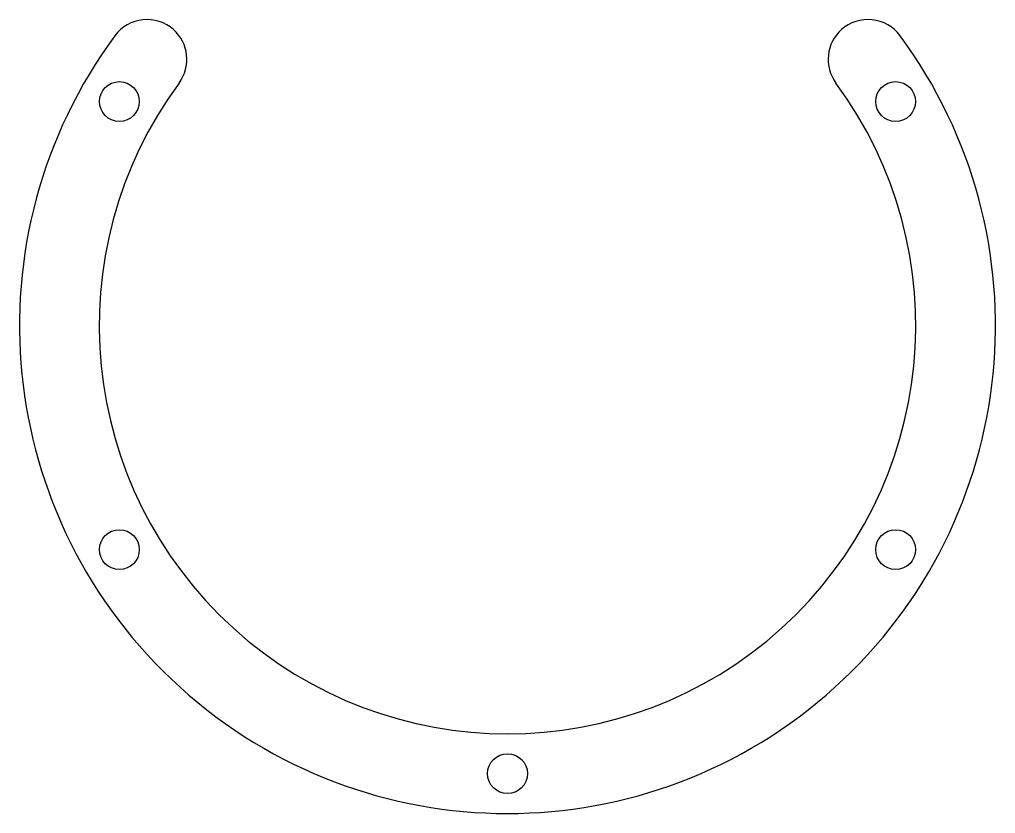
# Model space of a CAD drawing. Header units: millimetres. Extents: x 0 to 145, y 0 to 183.
# Drawn here: x 47.3 to 145.3, y 102.9 to 182.7 of the extents above; entities outside this region: 2.
import ezdxf

# ---------------------------------------------------------------- set-up
doc = ezdxf.new("R2010")
doc.units = ezdxf.units.MM
doc.styles.add('SLDTEXTSTYLE0', font='TXT', dxfattribs={"width": 0.7})

msp = doc.modelspace()

# ---------------------------------------------------------------- linework, layer by layer
at = {"color": 7, "linetype": 'Continuous', "lineweight": 25}
for centre in [(57.376, 174.424), (135.318, 174.424), (57.376, 129.424), (135.318, 129.424), (96.347, 106.924)]:
    msp.add_circle(centre, 2, dxfattribs=at)
for centre, radius, start, end in [((60.15, 178.659), 4, 48.45062, 143.55031), ((132.544, 178.659), 4, 36.44969, 131.54938), ((60.15, 178.659), 4, 323.55031, 48.45062), ((132.544, 178.659), 4, 131.54938, 216.44969), ((96.347, 151.924), 49, 143.55031, 36.44969), ((96.347, 151.924), 41, 143.55031, 36.44969)]:
    msp.add_arc(centre, radius, start, end, dxfattribs=at)

# ---------------------------------------------------------------- texts
at = {"color": 7, "linetype": 'Continuous', "char_height": 3.633, "attachment_point": 1, "style": 'SLDTEXTSTYLE0'}
for s, insert in [('SOLIDWORKS Educational Product.', (0, 10.133)), ('For Instructional Use Only.', (0, 4.683))]:
    msp.add_mtext(s, dxfattribs=dict(at, insert=insert))

doc.saveas('drawing.dxf')
